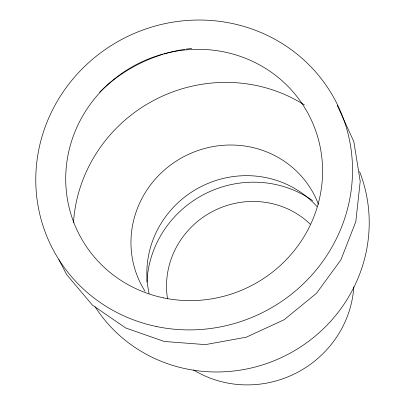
<?xml version="1.0" encoding="UTF-8"?>
<svg xmlns="http://www.w3.org/2000/svg" width="405" height="405" viewBox="0 0 405 405"><rect width="100%" height="100%" fill="white"/><g stroke="black" fill="none" stroke-linecap="round" stroke-linejoin="round"><path stroke-width="0.61" d="M58.857 259.58L66.592 274.504L92.456 305.167L125.768 328.009L164.283 341.471L205.406 344.615L246.316 337.188L284.209 319.692L316.472 293.311L340.888 259.883L355.798 221.702L360.212 181.389L353.854 141.689L337.178 105.285M145.051 291.281A97.458 93.818 -27.4 0 1 185.672 155.717A97.458 93.818 -27.4 0 1 318.441 204.287M359.549 171.523A149.167 143.603 -27.4 0 1 286.548 355.058A149.167 143.603 -27.4 0 1 95.104 306.777M73.502 222.537A149.167 143.603 -27.4 0 1 156.133 99.169A149.167 143.603 -27.4 0 1 304.423 104.961M167.508 298.637A84.569 81.415 -27.4 0 1 212.731 211.375A84.569 81.415 -27.4 0 1 310.205 224.137M99.579 92.168A149.167 143.603 -27.4 0 1 161.058 54.918M161.656 54.726A149.167 143.603 -27.4 0 1 162.845 54.356M164.04 53.997A149.167 143.603 -27.4 0 1 184.938 49.309M186.189 49.127A149.167 143.603 -27.4 0 1 191.808 48.428M353.818 286.877A104.419 100.526 -27.4 0 1 193.529 369.937M146.924 282.098A104.419 100.526 -27.4 0 1 206.221 193.251A104.419 100.526 -27.4 0 1 312.63 200.627M149.136 293.584A97.458 93.818 -27.4 0 1 200.364 186.978A97.458 93.818 -27.4 0 1 317.009 206.55M163.772 297.918A129.443 124.613 -27.4 0 0 317.409 135.933A129.443 124.613 -27.4 0 0 101.265 91.054A129.443 124.613 -27.4 0 0 163.772 297.918M156.765 326.592A159.61 153.657 -27.4 0 0 346.118 126.765A159.61 153.657 -27.4 0 0 79.562 71.548A159.61 153.657 -27.4 0 0 156.765 326.592"/></g></svg>
